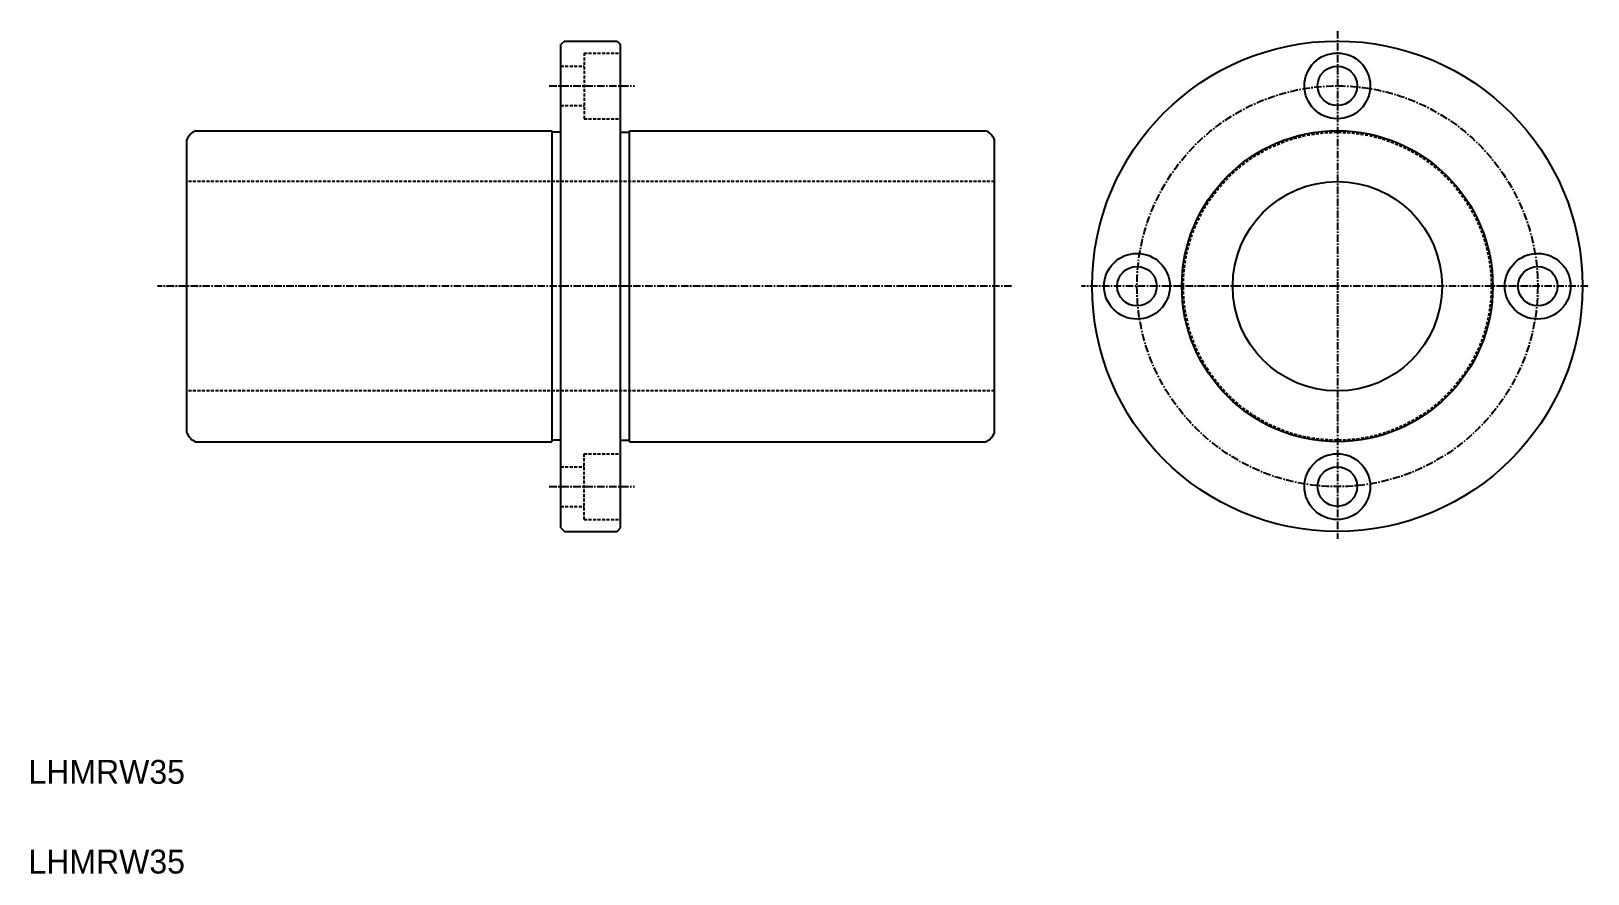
# Model space of a CAD drawing. Extents: x 10 to 271, y 10 to 151.
import ezdxf

# ---------------------------------------------------------------- set-up
doc = ezdxf.new("R2010")
doc.units = 0
doc.linetypes.add('CENTER', pattern=[2, 1.25, -0.25, 0.25, -0.25])
doc.linetypes.add('DASHED', pattern=[0.75, 0.5, -0.25])
doc.layers.get('0').update_dxf_attribs({"linetype": 'CONTINUOUS'})
doc.layers.add('CENTER', color=1, linetype='CENTER')

msp = doc.modelspace()

# ---------------------------------------------------------------- linework, layer by layer
at = {"color": 7, "linetype": 'CONTINUOUS'}
for p, q in [((99.59, 149.19), (98.99, 148.59)), ((98.99, 67.79), (98.99, 148.59)), ((99.59, 149.19), (108.39, 149.19)), ((108.39, 149.19), (108.99, 148.59)), ((108.99, 67.79), (108.99, 148.59)), ((37.99, 134.19), (97.49, 134.19)), ((97.49, 134.19), (97.49, 82.19)), ((98.99, 133.94), (97.49, 133.94)), ((108.99, 133.94), (110.49, 133.94)), ((110.49, 134.19), (170, 134.19)), ((110.49, 82.19), (110.49, 134.19)), ((36.49, 83.68), (36.49, 132.69)), ((171.49, 83.68), (171.49, 132.69)), ((37.99, 82.19), (97.49, 82.19)), ((98.99, 82.44), (97.49, 82.44)), ((108.99, 82.44), (110.49, 82.44)), ((110.49, 82.19), (170, 82.19)), ((98.99, 67.79), (99.59, 67.19)), ((108.39, 67.19), (108.99, 67.79)), ((99.59, 67.19), (108.39, 67.19))]:
    msp.add_line(p, q, dxfattribs=at)
at = {"color": 3, "linetype": 'DASHED'}
for p, q in [((102.89, 147.19), (102.89, 136.19)), ((102.89, 147.19), (108.99, 147.19)), ((98.99, 144.99), (102.89, 144.99)), ((98.99, 138.39), (102.89, 138.39)), ((102.89, 136.19), (108.99, 136.19)), ((171.49, 125.69), (36.49, 125.69)), ((171.49, 90.69), (36.49, 90.69)), ((102.89, 69.19), (102.89, 80.19)), ((102.89, 80.19), (108.99, 80.19)), ((98.99, 77.99), (102.89, 77.99)), ((98.99, 71.39), (102.89, 71.39)), ((102.89, 69.19), (108.99, 69.19))]:
    msp.add_line(p, q, dxfattribs=at)
at = {"color": 7, "linetype": 'CONTINUOUS'}
for centre, radius in [((228.82, 108.19), 41), ((228.82, 141.69), 5.5), ((228.82, 141.69), 3.3), ((228.82, 108.19), 26), ((228.82, 108.19), 17.5), ((195.32, 108.19), 5.5), ((262.32, 108.19), 5.5), ((195.32, 108.19), 3.3), ((262.32, 108.19), 3.3), ((228.82, 74.69), 5.5), ((228.82, 74.69), 3.3)]:
    msp.add_circle(centre, radius, dxfattribs=at)
at = {"color": 3, "linetype": 'DASHED'}
msp.add_circle((228.82, 108.19), 25.75, dxfattribs=at)
at = {"color": 7, "linetype": 'CONTINUOUS'}
for centre, start, end in [((38.84, 131.84), 109.9484, 160.0516), ((169.14, 131.84), 19.9484, 70.0516), ((38.84, 84.54), 199.9484, 250.0516), ((169.14, 84.54), 289.9484, 340.0516)]:
    msp.add_arc(centre, 2.5, start, end, dxfattribs=at)
at = {"layer": 'CENTER', "color": 1, "linetype": 'CENTER'}
for p, q in [((228.82, 150.85), (228.82, 65.95)), ((97.07, 141.69), (111.34, 141.69)), ((174.34, 108.19), (31.59, 108.19)), ((270.7, 108.19), (186.02, 108.19)), ((97.07, 74.69), (111.34, 74.69))]:
    msp.add_line(p, q, dxfattribs=at)
msp.add_circle((228.82, 108.19), 33.5, dxfattribs=at)

# ---------------------------------------------------------------- texts
at = {"color": 7, "linetype": 'CONTINUOUS'}
for p in [(10, 25), (10, 10)]:
    msp.add_text('LHMRW35', height=4, dxfattribs=at).set_placement(p)

doc.saveas('drawing.dxf')
